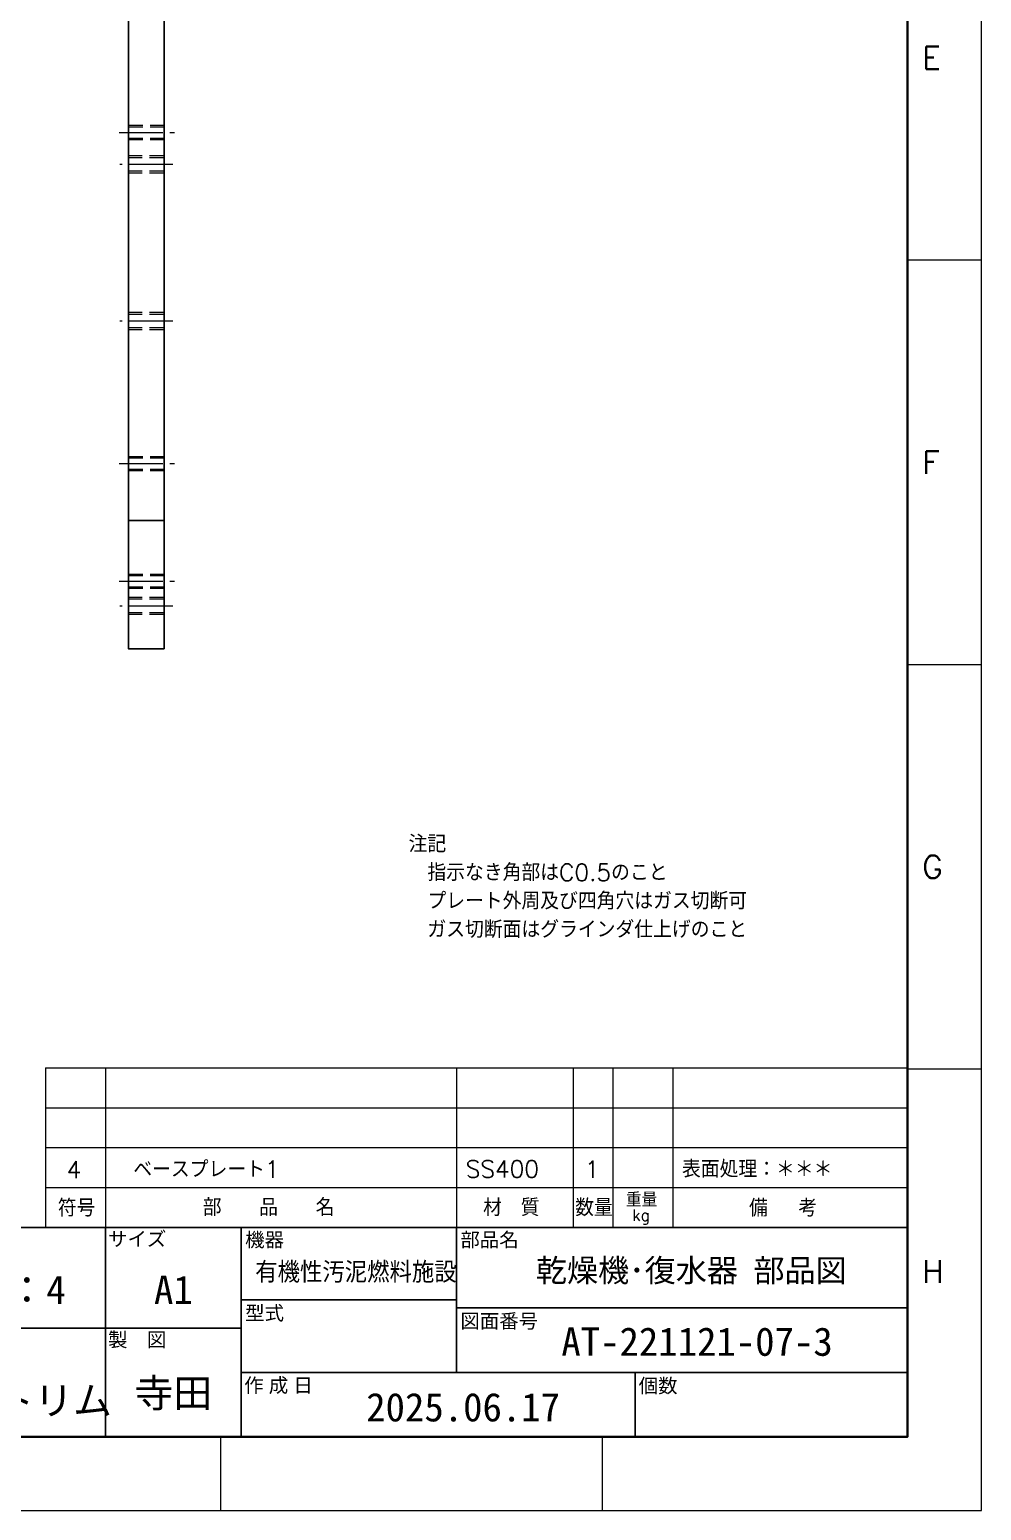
# Model space of a CAD drawing. Header units: millimetres. Extents: x 0 to 3313, y -19 to 2332.
# Drawn here: x 2645 to 3313, y 0 to 1040 of the extents above; entities that cross this region are included whole.
import ezdxf
from ezdxf.enums import TextEntityAlignment as Align

# ---------------------------------------------------------------- set-up
doc = ezdxf.new("R2010")
doc.units = ezdxf.units.MM
doc.header["$LTSCALE"] = 1.6
doc.linetypes.add('CENTER2', pattern=[28.574999999999996, 19.05, -3.174999999999999, 3.174999999999999, -3.174999999999999])
doc.linetypes.add('HIDDEN', pattern=[9.524999999999999, 6.349999999999999, -3.174999999999999])
for name, color, linetype, lineweight in [('04_HIDDEN', 2, 'HIDDEN', 13), ('05_CENTER', 4, 'CENTER2', 13), ('07_TEXT', 3, 'Continuous', 13), ('90_FRAME', 5, 'Continuous', 35)]:
    doc.layers.add(name, color=color, linetype=linetype, lineweight=lineweight)
doc.layers.add('91_BLANK', color=5, linetype='Continuous', lineweight=0, plot=False)
doc.styles.add('KSS_TXT', font='txt.shx', dxfattribs={"bigfont": 'extfont2.shx'})
doc.styles.add('MS_G', font='MS Gothic.ttf')
doc.styles.get("Standard").update_dxf_attribs({"font": 'txt.shx', "bigfont": 'extfont2.shx'})
doc.styles.add('表題用', font='MS PGothic.ttf')

msp = doc.modelspace()

# ---------------------------------------------------------------- linework, layer by layer
at = {"color": 0}
msp.add_line((2714.168504739502, 694.937942535721), (2739.168504739502, 694.937942535721), dxfattribs=at)
msp.add_lwpolyline([(2739.168504744388, 604.9379425394826), (2739.168504744384, 1964.937942539486), (2714.168504744384, 1964.937942539486), (2714.168504744388, 604.9379425394826)], close=True, dxfattribs=at)
at = {"layer": '04_HIDDEN', "color": 9}
for p, q in [((2714.168504748339, 972.4379425401776), (2739.168504744388, 972.4379425401776)), ((2714.168504748339, 971.4379425401775), (2739.168504744388, 971.4379425401775)), ((2714.168504748339, 963.4379425401775), (2739.168504744388, 963.4379425401775)), ((2714.168504748339, 962.4379425401775), (2739.168504744388, 962.4379425401775)), ((2714.168504743457, 740.0118111228285), (2739.168504739502, 740.0118111228285)), ((2714.168504743457, 739.0118111228284), (2739.168504739502, 739.0118111228284)), ((2714.168504743457, 731.0118111228248), (2739.168504739502, 731.0118111228248)), ((2714.168504743457, 730.0118111228248), (2739.168504739502, 730.0118111228248)), ((2714.168504743457, 657.3543092707978), (2739.168504739502, 657.3543092707978)), ((2714.168504743457, 656.3543092707978), (2739.168504739502, 656.3543092707978)), ((2714.168504743457, 648.3543092707978), (2739.168504739502, 648.3543092707978)), ((2714.168504743457, 647.3543092707977), (2739.168504739502, 647.3543092707977))]:
    msp.add_line(p, q, dxfattribs=at)
at = {"layer": '04_HIDDEN'}
for p, q in [((2739.168504739502, 950.9379425228898), (2714.168504730022, 950.9379425228898)), ((2739.168504739502, 949.6879425228899), (2714.168504730022, 949.6879425228753)), ((2739.168504739502, 940.1879425228825), (2714.168504730022, 940.1879425228825)), ((2739.168504739502, 938.9379425228899), (2714.168504730022, 938.9379425228899)), ((2739.168504739502, 840.9379445369259), (2714.168504730022, 840.9379445369259)), ((2739.168504739502, 839.6879445369368), (2714.168504730022, 839.6879445369368)), ((2739.168504739502, 830.1879445369259), (2714.168504730022, 830.1879445369404)), ((2739.168504739502, 828.9379445369295), (2714.168504730022, 828.9379445369295)), ((2739.168504739502, 640.937944546683), (2714.168504730022, 640.937944546683)), ((2739.168504739502, 639.6879445466939), (2714.168504730022, 639.6879445466939)), ((2739.168504739502, 630.187944546683), (2714.168504730022, 630.1879445466974)), ((2739.168504739502, 628.9379445466866), (2714.168504730022, 628.9379445466866))]:
    msp.add_line(p, q, dxfattribs=at)
at = {"layer": '05_CENTER', "color": 9}
for p, q in [((2707.772505155937, 967.437942540978), (2746.398753803629, 967.437942540978)), ((2707.772505151052, 735.0118111236252), (2746.398753798743, 735.0118111236252)), ((2707.772505151052, 652.3543092699974), (2746.398753798743, 652.3543092699974))]:
    msp.add_line(p, q, dxfattribs=at)
at = {"layer": '05_CENTER'}
for p, q in [((2745.252859058774, 944.9379425228899), (2708.029179886564, 944.9379425228899)), ((2745.252859058774, 834.9379445369295), (2708.029179886564, 834.9379445369295)), ((2745.252859058774, 634.9379445466865), (2708.029179886564, 634.9379445466865))]:
    msp.add_line(p, q, dxfattribs=at)
at = {"layer": '90_FRAME', "color": 4, "lineweight": 13}
for p, q in [((3312.803439193518, 877.7348223930647), (3260.955724908015, 877.7348223930647)), ((3312.803439193518, 593.7459468942131), (3260.955724908015, 593.7459468942131)), ((2656.069992768332, 310.7016214586315), (3260.955701801782, 310.7016214586315)), ((2656.070015874565, 310.7016214586315), (2656.070015874565, 198.7016244671281)), ((2698.070010624573, 310.7016214586315), (2698.070010624573, 198.7016244671281)), ((2944.431898635686, 310.7016214586315), (2944.431898635686, 198.7016244671281)), ((3026.208353593613, 310.7016214586315), (3026.208353593628, 198.7016244671281)), ((3054.208350093615, 310.7016214586315), (3054.20835009363, 198.7016244671281)), ((3096.208344843624, 310.7016214586315), (3096.208344843624, 198.7016244671281)), ((3312.803439193518, 309.7570713953615), (3260.955724908015, 309.7570713953615)), ((2656.069992768332, 282.7016199634972), (3260.955701801782, 282.7016199634972)), ((2656.069992768332, 254.7016214586315), (3260.955701801782, 254.7016214586315)), ((2656.069992768332, 226.7016214586315), (3260.955701801782, 226.7016214586315)), ((2779.104147765469, -1.126752522e-07), (2779.104147765469, 51.61591018200809)), ((3046.837767764388, -1.126752522e-07), (3046.837767764388, 51.61591018200809))]:
    msp.add_line(p, q, dxfattribs=at)
at = {"layer": '90_FRAME', "color": 7, "lineweight": 25}
msp.add_line((2656.070015874565, 198.7016244671281), (3260.955724908015, 198.7016244671281), dxfattribs=at)
at = {"layer": '90_FRAME', "color": 0, "lineweight": 25}
for p, q in [((2698.070010624573, 51.61591018200806), (2698.070010624573, 198.7016244671281)), ((2793.384296338414, 51.61591018200806), (2793.384296338414, 198.7016244671281)), ((2944.431898635686, 198.7016244671281), (2944.431898635686, 96.8730530389671)), ((2793.384296338414, 147.7873387530485), (2944.431898635686, 147.7873387530485)), ((2944.431898635686, 142.1301958959261), (3260.955724908015, 142.1301958959261)), ((2793.384296338414, 127.9873387531256), (2468.955724911213, 127.9873387531256)), ((2793.384296338414, 96.8730530389671), (3260.955724908015, 96.8730530389671)), ((3069.927153480171, 96.8730530389671), (3069.927153480171, 51.61591018200806))]:
    msp.add_line(p, q, dxfattribs=at)
at = {"layer": '90_FRAME'}
msp.add_lwpolyline([(155.3836106315843, 51.61591018200809), (3260.955724908015, 51.61591018200806), (3260.955724908015, 2271.831485601825), (155.3836106315843, 2271.831485601825)], close=True, dxfattribs=at)
at = {"layer": '90_FRAME', "color": 0, "lineweight": 25}
msp.add_lwpolyline([(2468.955724911213, 51.61591018200806), (3260.955724908015, 51.61591018200806), (3260.955724908015, 198.7016244671281), (2468.955724911213, 198.7016244671281)], close=True, dxfattribs=at)
at = {"layer": '91_BLANK'}
msp.add_lwpolyline([(-8.093381894e-07, -1.126752522e-07), (3312.803439188015, -1.126752522e-07), (3312.803439188015, 2331.679199898026), (-8.093381894e-07, 2331.679199898026)], close=True, dxfattribs=at)

# ---------------------------------------------------------------- texts
at = {"layer": '07_TEXT', "ltscale": 2, "insert": (2910.803318348003, 473.9096046851857), "char_height": 12, "attachment_point": 1}
msp.add_mtext_dynamic_manual_height_columns('注記\\P\u3000指示なき角部はC0.5のこと\\P\u3000プレート外周及び四角穴はガス切断可\\P\u3000ガス切断面はグラインダ仕上げのこと', width=288.716436596003, gutter_width=15, heights=[0], dxfattribs=at)
at = {"layer": '90_FRAME', "color": 0, "lineweight": 13, "style": 'KSS_TXT'}
for s, p in [('E', (3271.262776154247, 1019.72926014249)), ('F', (3271.262776154247, 735.740384643639)), ('G', (3271.262776154247, 451.7515091447873)), ('H', (3271.262776154247, 167.7626336459356))]:
    msp.add_text(s, height=16, dxfattribs=at).set_placement(p, align=Align.MIDDLE_LEFT)
at = {"layer": '90_FRAME', "color": 3, "lineweight": 13}
for s, p in [('4', (2676.039712852493, 239.1911235557189)), ('1', (3039.665221940936, 239.3923220896246))]:
    msp.add_text(s, height=12, dxfattribs=at).set_placement(p, align=Align.MIDDLE_CENTER)
for s, height, p in [('ベースプレート1', 12, (2717.577544646552, 233.4998177828933)), ('SS400', 12, (2950.877395667215, 233.6589873006726)), ('表面処理：＊＊＊', 12, (3102.653841875152, 233.6589873006721)), ('符号', 12, (2664.621994252741, 206.3275106742893)), ('部\u3000\u3000品\u3000\u3000名', 12, (2766.350850651698, 206.7630661754027)), ('材\u3000質', 12, (2963.105646341352, 206.6188954248648)), ('数量', 12, (3027.678922044203, 206.528707713084)), ('重量', 10, (3063.355111471703, 213.0730870623581)), ('備  考', 12, (3149.730082373995, 206.3275106742893)), ('kg', 8, (3067.774970533421, 203.2883888732091))]:
    msp.add_text(s, height=height, dxfattribs=at).set_placement(p)
at = {"layer": '90_FRAME', "color": 0, "style": '表題用'}
for s, p in [('サイズ', (2699.864085308027, 190.5905521223899)), ('機器', (2796.102612217173, 190.0099838312849)), ('部品名', (2947.150214514453, 190.0099838312849)), ('型式', (2796.102612217173, 138.5956981172053)), ('図面番号', (2947.150214514449, 132.9385552600829)), ('製\u3000図', (2699.864146253703, 119.8762664083911)), ('作 成 日', (2795.412463368136, 87.80121205187923)), ('個数', (3072.302040467706, 87.52464831262068))]:
    msp.add_text(s, height=10, dxfattribs=at).set_placement(p, align=Align.MIDDLE_LEFT)
at = {"layer": '90_FRAME', "color": 0, "style": 'MS_G'}
msp.add_text('乾燥機･復水器 部品図', height=16, dxfattribs=at).set_placement((3109.223922915895, 160.4394978902501), align=Align.CENTER)
at = {"layer": '90_FRAME', "color": 0, "style": 'MS_G', "width": 0.9}
msp.add_text('有機性汚泥燃料施設', height=12.8, dxfattribs=at).set_placement((2803.147463597719, 161.284260278188))
at = {"layer": '90_FRAME', "color": 0, "style": 'MS_G'}
msp.add_text('A1', height=20, dxfattribs=at).set_placement((2745.727153481491, 154.8587673244469), align=Align.MIDDLE)
for s, p in [('AT-221121-07-3', (3018.011112294846, 108.5143805856874)), ('2025.06.17', (2881.055564052572, 62.47935780311604))]:
    msp.add_text(s, height=20, dxfattribs=at).set_placement(p)
at = {"layer": '90_FRAME', "color": 4, "style": 'MS_G'}
msp.add_text('アクアトリム', height=20, dxfattribs=at).set_placement((2538.936777746122, 67.18053213663848))
at = {"layer": '90_FRAME', "color": 0, "style": 'MS_G'}
for tag, p in [('1：4', (2642.912867767654, 154.8587673244469)), ('寺田', (2745.727153481491, 82.7301958961666))]:
    msp.add_attdef(tag, text='', height=20, dxfattribs=at).set_placement(p, align=Align.MIDDLE)

doc.saveas('drawing.dxf')
